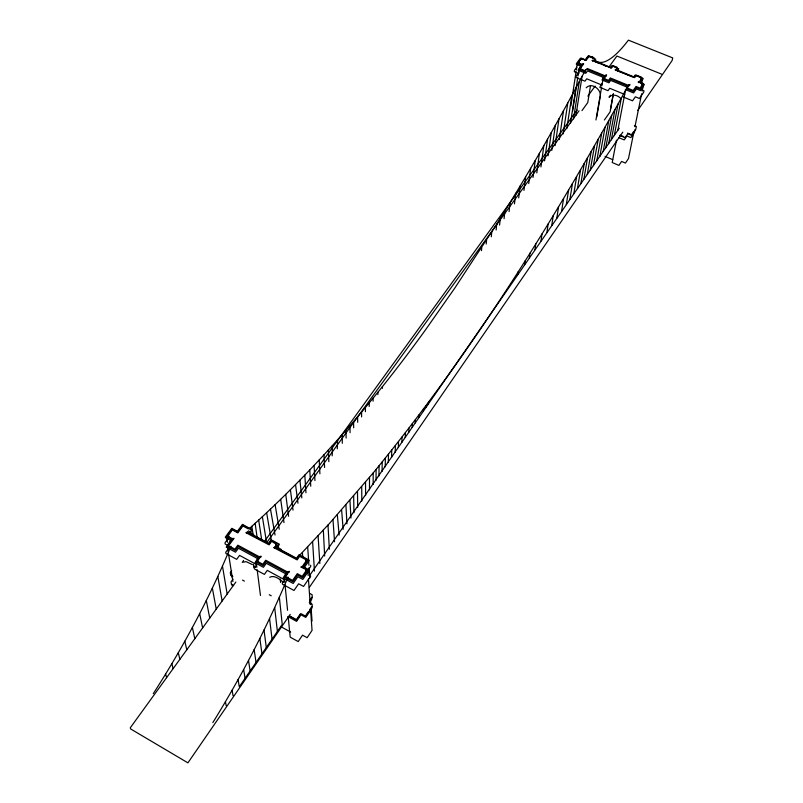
<?xml version="1.0" encoding="UTF-8"?>
<svg xmlns="http://www.w3.org/2000/svg" width="803" height="803" viewBox="0 0 803 803"><rect width="100%" height="100%" fill="white"/><g stroke="black" fill="none" stroke-linecap="round" stroke-linejoin="round"><path stroke-width="1.2" d="M369.219 406.469L369.219 402.865M369.49 489.86L369.5 477.323M373.094 401.169L373.104 398.158M373.144 484.48L373.204 472.917C471.19 353.631 553.046 221.969 627.444 86.985L629.15 84.556L628.96 85.59L610.29 77.941L608.564 80.35L603.916 78.443L605.833 75.01L605.653 76.044L587.154 68.466L585.397 70.845L579.947 68.606L583.008 63.668L582.848 64.702L578.21 62.805L581.141 58.057L585.768 59.954L588.84 55.808L594.26 58.007M376.035 480.244L376.115 469.353M377.852 394.624L377.872 392.235M378.966 475.948L379.076 465.72M382.439 388.321L382.459 386.544M382.077 471.371L382.208 461.876M385.219 466.764L385.37 458.001M332.201 455.833L332.422 445.524M388.321 462.217L388.481 454.147M391.563 457.469L391.744 450.041M395.206 452.149L395.377 445.454M398.338 447.552L398.519 441.499M401.871 442.403L402.042 437.023M405.254 437.454L405.425 432.646M337.28 448.807L337.631 439.703M408.787 432.295L408.948 428.089M412.2 427.316L412.361 423.683M415.241 422.88L415.382 419.738M419.106 417.249L419.236 414.629M423.412 410.975L423.522 408.938M425.851 407.422L425.941 405.726M427.728 404.692L427.808 403.247M429.334 402.353L429.404 401.068M481.469 250.656L481.77 247.495M486.196 243.992L486.588 239.987M491.285 236.795L491.797 231.826M496.113 229.969L496.736 224.067C528.334 173.819 557.854 122.297 585.558 69.811M499.576 225.071L500.299 218.346M504.063 218.707L504.926 210.888M509.072 211.601L510.106 202.557M514.472 203.912L515.727 193.262M518.688 197.899L520.133 185.995M523.947 190.401L525.644 176.79M528.725 183.566L530.683 168.259M517.674 274.626L518.025 271.926M533.011 177.433L535.21 160.57M524.61 264.629L525.112 260.845M536.795 172.906L539.395 153.333M540.941 166.944L543.832 145.634M529.328 257.823L529.97 253.146M544.564 160.831L547.546 139.16M548.058 155.802L551.31 132.515M534.969 249.693L535.772 243.931M551.791 150.402L555.365 125.288M540.981 241.03L542.015 233.874M555.134 145.584L558.988 118.824M559.279 139.581L563.525 110.633M546.923 232.468L548.188 223.866M563.144 133.971L567.781 102.854M551.741 225.533L553.237 215.616M566.808 128.661L571.826 95.467M570.903 105.725L576.112 71.397M576.333 69.961L577.327 63.357L581.964 65.254M578.742 63.929L579.083 61.65L581.382 58.569L586.009 60.466L589.081 56.31L593.547 58.127M570.461 123.341L575.892 87.908M572.559 111.487L577.829 77.188M578.05 75.753L578.933 69.991M556.8 218.235L558.567 206.823M580.479 69.731L580.669 68.486M580.79 67.713L583.681 63.818M573.533 118.864L579.334 81.474M575.952 115.321L582.065 76.365M561.568 211.38L563.586 198.542M566.296 204.564L568.614 190.07M591.972 60.476L611.434 68.125L612.94 66.027L616.604 67.512L616.413 68.556M569.889 199.385L572.459 183.606M592.564 61.118L592.724 60.084L611.183 67.603L612.689 65.515L617.316 67.392L615.62 70.523L615.801 69.49L634.42 77.078L635.916 74.97L641.858 77.389M590.506 85.75L587.766 102.573L581.974 110.603M573.814 193.744L576.644 176.56M577.467 188.484L580.589 169.794M580.87 183.596L584.263 163.491M583.861 179.29L587.505 157.93M595.956 119.978L601.638 86.995M601.889 85.57L603.023 78.995L608.784 81.354L610.511 78.955L628.056 86.142M596.77 116.796L600.242 96.621M587.274 174.381L591.229 151.496M604.418 79.557L604.639 78.313M604.769 77.55L606.546 74.89L606.365 75.924M590.295 170.025L594.551 145.694M599.851 156.434L605.05 127.255M596.759 160.911L601.708 133.188M615.038 69.881L634.681 77.6L636.177 75.482L641.145 77.51L640.694 79.778M610.4 109.74L613.291 93.841M617.718 69.53L617.868 68.707L616.865 70.102M613.351 94.071L610.109 111.878L604.398 119.988M603.163 151.526L608.804 120.57M618.732 68.556L617.577 70.784M605.773 147.782L611.725 115.381M608.684 143.677L614.947 109.65M593.377 165.599L598.275 139.19M611.354 139.762L618.029 104.059M614.305 135.566L621.341 98.046M617.788 130.518L625.376 90.739M616.493 140.144L612.227 162.537L618.912 165.388L621.592 161.433L625.447 163.079L628.488 158.572L633.748 132.646M629.672 85.469L629.873 84.435L628.167 86.854M638.124 82.026L642.259 83.422L641.808 85.69M641.527 82.96L642.219 79.517M634.962 126.703L641.637 93.8M642.179 91.161L643.504 84.606L640.332 89.153L636.247 87.487L633.447 91.482L626.35 88.571M634.922 129.684L634.34 132.535L630.887 137.604L626.942 135.958L624.222 139.923L618.762 137.634M230.953 546.211C209.734 597.633 183.415 646.897 153.283 693.641M288.016 577.076C266.957 627.514 241.552 676.096 212.845 722.59M496.736 224.067L455.02 287.755L425.69 329.591A3012.796 1329.407 85.7 0 1 385.661 382.569C344.206 434.804 298.947 484.129 249.251 528.645M309.747 602.059L311.765 599.108L311.654 597.372L309.627 600.333M633.537 131.712L631.459 134.753L627.514 133.097M305.632 615.7L308.312 611.766M309.647 609.798L311.654 606.847L311.775 608.564L305.762 617.407L301.025 614.817L296.568 621.341L287.916 616.584M300.252 614.034L296.417 619.635L289.913 616.072M309.587 601.176L312.277 597.231L312.106 594.702L310.018 593.568M309.366 587.324L622.807 132.124M637.632 110.593L672.161 60.446L672.713 57.916L628.408 40.15A139.752 32.863 -68.9 0 1 594.742 59.813M290.194 614.355L187.912 762.85L130.688 728.973L130.287 727.779L235.861 582.034M309.516 575.661L619.284 128.189M310.721 576.082L303.554 586.451L298.646 583.791L293.998 590.476L282.465 584.203L282.345 583.028L284.473 579.997M308.623 569.417L310.721 566.396L310.641 565.212M309.025 570.451L302.821 579.405L297.873 576.735L293.195 583.44L283.168 578.009L285.958 573.272L286.029 573.944L266.295 563.284L263.414 567.299L255.053 562.773L257.853 558.075L257.944 558.768L238.441 548.228L235.52 552.193L226.245 547.164L230.953 539.967L231.063 540.67L225.502 537.669L225.392 536.966L231.826 528.334L237.377 531.305L242.466 524.439L251.69 529.378M640.724 82.759L643.253 78.543L635.012 75.181L633.527 77.299M302.872 567.39L307.81 560.303M309.035 560.725L304.096 567.801L304.046 567.119L308.984 569.769M641.657 78.423L638.686 82.659L638.887 81.635L642.982 83.301L640.111 88.139L636.026 86.473L633.226 90.468L627.253 88.009M640.021 82.087L642.39 78.694M299.278 555.425L296.789 558.948L274.485 546.994L274.586 547.857L276.995 543.501L271.424 540.519L268.915 544.002L246.712 532.098L246.832 532.971M288.147 571.545L285.376 576.454L292.603 580.368L297.281 573.673L302.229 576.333L306.666 569.959L306.605 569.096L301.667 566.446L301.727 567.299L306.686 560.213L306.626 559.35L299.429 555.505L329.762 523.124L373.204 472.917M610.471 95.206L609.025 97.243C611.936 93.74 617.397 95.025 620.227 97.956M275.72 547.957L278.229 544.464M254.38 567.851L256.538 564.86M266.767 542.547L579.013 110.854M610.32 67.833L611.836 65.746L615.279 67.151M260.001 556.349L257.111 560.353L257.221 561.217L262.822 564.248L265.703 560.233L288.227 572.398M264.528 541.342L577.116 110.061M587.846 96.149L595.103 86.122M608.905 67.071L616.895 56.039L661.552 74.117M243.63 560.454L242.245 562.351L246.119 561.648L252.293 564.549M233.011 579.184L231.033 581.904L231.445 584.464L233.623 585.658M231.655 570.782L230.3 572.629L230.712 575.209L232.85 576.373M247.284 532.519L248.549 530.793M248.709 532.921L249.974 531.195M249.251 533.523L251.781 530.08L242.737 525.162L237.638 532.048L232.077 529.067L227.49 535.23L227.63 536.103L233.191 539.104L233.061 538.231L228.243 544.735L228.373 545.608L234.928 549.152L237.839 545.187L260.112 557.212M579.114 72.16L576.223 76.064L576.012 77.5L584.965 81.193L586.712 78.804L601.547 84.917L601.788 83.482L599.811 87.316L608.012 90.689L609.728 88.29L624.694 94.443M228.464 548.59L225.723 552.293L225.924 553.498L236.684 559.34L239.575 555.385L256.358 564.479M576.755 67.251L574.506 70.262L574.296 71.698L578.893 73.595M227.972 538.823L224.991 542.828L225.191 544.032L227.952 545.528M584.955 60.195L588.027 56.059L595.706 59.181M586.19 87.798C591.399 82.157 600.574 88.822 600.453 95.437M269.678 577.247C274.445 574.747 279.765 579.324 283.288 582.295M595.334 61.721L598.787 63.136M603.404 65.013L606.867 66.428M617.226 70.654L622.656 72.862M624.834 73.756L632.433 76.857M582.647 59.251L580.338 58.308L576.464 63.507L576.333 64.33L580.96 66.227L581.091 65.404L578.06 70.132L585.788 73.304L587.535 70.925L603.736 77.57L603.886 76.747L602.009 79.969L608.945 82.819L610.671 80.41L627.023 87.115M640.292 82.789L644.377 84.456L640.493 90.619L636.398 88.942L633.607 92.947L625.316 89.545M641.968 90.016L643.996 90.839L643.705 92.265L639.399 98.478L635.334 96.812L632.543 100.807L622.987 96.872M587.364 69.47L604.759 76.596M579.063 69.158L585.618 71.848M634.39 125.629L636.357 126.452L635.735 129.534L631.75 135.366L627.805 133.71L625.085 137.684L619.595 135.386M620.408 135.235L623.69 136.61M605.03 156.384L612.749 159.677M308.984 560.032L299.027 554.712L296.548 558.226L276.894 547.696L276.965 548.389L279.394 544.203L271.093 539.757L268.583 543.23L249.151 532.821M248.288 528.866L242.928 525.995L237.829 532.881L232.268 529.9L228.514 535.35M250.476 532.961L253.688 534.678L253.838 535.892M277.958 547.696L281.231 549.443L281.351 550.647M232.137 539.706L226.576 536.705L227.45 542.276M227.319 546.211L235.189 550.467L238.11 546.502L259.038 557.814L259.128 558.497M284.242 579.585L267.258 570.391L264.398 574.396L254.531 569.036M309.275 602.641L312.116 604.187L312.287 606.697L305.772 616.272L301.025 613.683L296.558 620.217L289.19 616.172M242.516 580.087L244.403 581.121M269.236 594.702L271.243 595.796M280.789 626.611L290.646 632.051M254.36 566.115L255.615 567.279M165.609 674.008L166.582 677.662M171.842 663.7L173.107 668.668M178.286 652.759L179.882 659.313M184.8 641.236L186.778 649.788M192.359 627.444L194.818 638.696M199.666 613.572L202.617 627.926M225.432 701.742L226.205 705.707M206.311 600.453L209.734 618.099M212.353 588.057L216.238 609.126M232.057 690.269L233.061 695.749M270.47 509.062L275.048 534.999M217.824 576.424L222.13 600.985M238.059 679.629L239.284 686.726L282.234 624.403L279.344 597.191M266.626 512.736L271.314 540.168M275.098 504.645L279.223 529.207M222.461 566.035L227.169 594.039M318.088 535.792L319.835 563.535M251.791 526.326L253.206 534.969M262.37 516.66L266.546 542.286M243.64 669.541L245.076 678.324M232.077 584.323L232.358 586.07M227.43 546.903L228.193 551.741M228.574 554.13L232.92 581.472M231.344 575.068L231.625 576.825M248.498 660.417L250.134 670.987M228.594 535.892L228.755 536.946M229.267 544.856L234.074 538.351M258.666 520.043L261.778 540.359M254.16 649.607L256.027 662.435M280.679 499.315L283.981 522.623M255.133 523.275L257.171 537.92M242.466 524.439L242.566 525.142M259.861 638.475L261.959 653.833M245.798 532.65L269.115 544.846L271.635 541.363L276.071 544.053M253.397 564.409L253.868 567.992M295.544 484.58L297.983 503.23M264.016 629.994L266.295 647.529M250.767 531.556L251.088 534.005M290.405 489.7L293.025 510.096M285.748 494.327L288.578 516.269M256.85 567.289L256.147 561.819L263.083 565.573L265.974 561.558L287.143 572.991L287.213 573.673M257.161 569.698L260.473 595.445M258.195 560.996L258.084 560.133L260.975 556.128L261.085 556.991M269.547 618.521L272.056 639.178M274.686 607.58L277.386 631.439M299.921 480.134L301.828 497.9M273.562 547.546L297.16 559.892L299.649 556.359L305.652 559.571L305.792 561.468M280.227 578.963L280.588 582.496M276.122 544.585L276.232 545.628M278.3 545.167L278.661 548.79M284.824 582.456L284.292 577.056L292.874 581.703L297.552 574.998L302.5 577.668L307.8 570.04L307.85 570.722M285.055 584.845L287.554 610.28M288.207 616.885L290.194 637.15L298.194 641.567L302.53 635.163L307.137 637.702L312.046 630.405L310.53 608.855M286.3 575.711L289.12 571.324L289.2 572.178M337.32 514.653L339.137 535.129M341.596 509.855L343.162 529.307M323.338 530.1L324.663 556.057M300.724 566.998L305.632 569.327L305.772 571.204M302.42 552.645L302.781 557.463M307.93 571.907L308.181 575.47M308.442 579.083L310.239 604.629M332.984 519.501L334.55 541.764M307.669 546.853L308.934 565.252M309.095 567.58L309.817 578.03M310.53 599.399L310.871 604.217M311.203 609.045L312.046 621.1M304.799 475.085L305.973 492.751M312.608 541.674L314.455 571.134M309.767 469.936L310.761 486.247M349.947 500.299L350.941 518.065M345.912 504.967L346.956 523.827M327.995 525.042L329.35 549.282M314.093 465.419L314.947 480.575M319.203 459.918L319.905 473.82M324 454.749L324.583 467.466M328.377 450.041L328.849 461.655M342.088 434.724L342.319 443.296M345.952 430.288L346.133 438.087M349.947 425.67L350.078 432.687M353.671 495.993L353.942 512.746M353.561 421.475L353.661 427.788M357.496 491.566L357.686 507.225M357.616 416.777L357.676 422.288M361.571 412.039L361.601 416.918M361.711 486.598L361.822 501.132M365.405 407.442L365.415 411.688M365.536 482.041L365.586 495.602M594.13 59.111A139.752 32.863 -68.9 0 1 592.463 56.471"/></g></svg>
